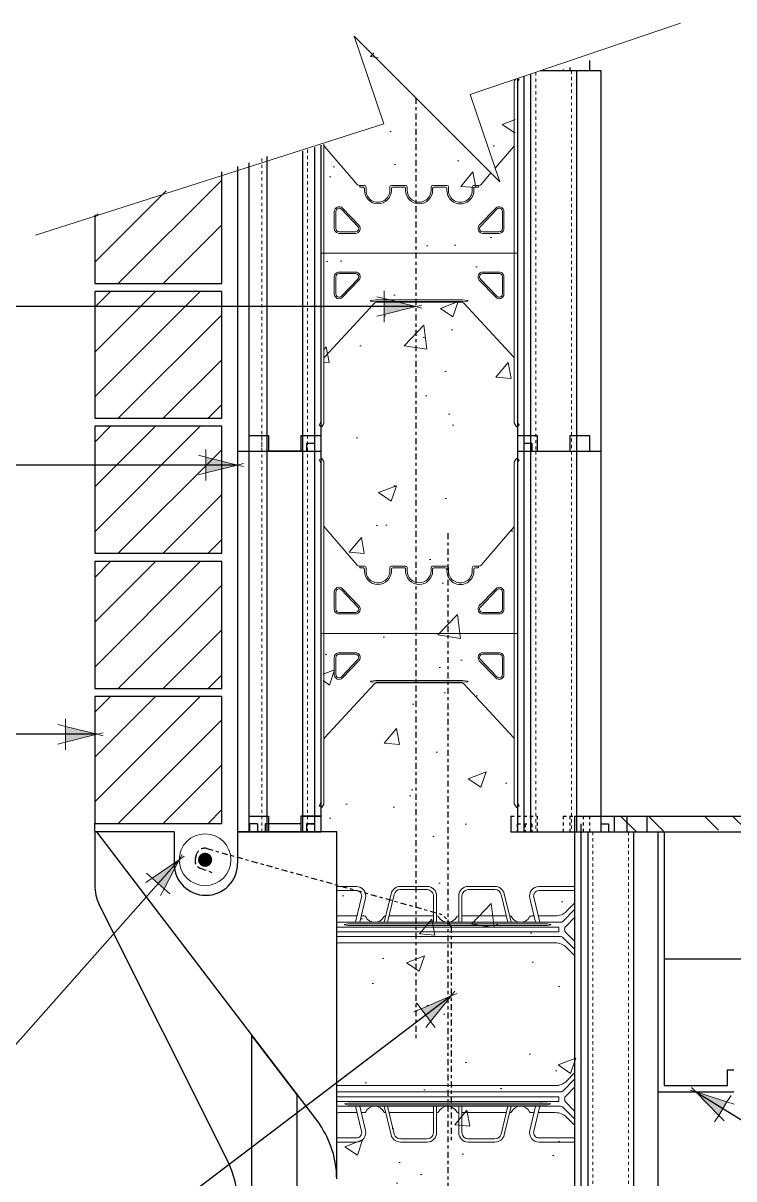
# Model space of a CAD drawing. Header units: inches. Extents: x -41.8 to 38.3, y 116.3 to 206.5.
# Drawn here: x -17.55 to 4.86, y 170.04 to 206.48 of the extents above; entities that cross this region are included whole.
import ezdxf

# ---------------------------------------------------------------- set-up
doc = ezdxf.new("R2010")
doc.units = ezdxf.units.IN
doc.header["$MEASUREMENT"] = 0
for name, pattern in [('CENTER', [2, 1.25, -0.25, 0.25, -0.25]), ('DASHED2', [0.375, 0.25, -0.125]), ('HIDDEN', [0.375, 0.25, -0.125])]:
    doc.linetypes.add(name, pattern=pattern)
for name, color, linetype, lineweight in [('A2 Hatch', 8, 'Continuous', 9), ('DETAILS', 7, 'Continuous', 13), ('DIM', 3, 'Continuous', 13), ('REBAR', 2, 'CENTER', 30)]:
    doc.layers.add(name, color=color, linetype=linetype, lineweight=lineweight)
doc.styles.add('ARCTEXT', font='arctext.shx', dxfattribs={"width": 0.85})
doc.dimstyles.new('ARCTEXT1-4', dxfattribs={"dimtxt": 4, "dimasz": 2, "dimexe": 2, "dimexo": 2, "dimgap": 2, "dimtad": 1, "dimdec": 4, "dimzin": 3, "dimdsep": 46, "dimlunit": 4, "dimtxsty": 'ARCTEXT', "dimblk": 'ARCHTICK', "dimcen": 2, "dimaunit": 1, "dimadec": 0, "dimazin": 0, "dimtfac": 1, "dimtdec": 4, "dimtmove": 2, "dimatfit": 3, "dimldrblk": 'arrow', "dimfxl": 0, "dimtolj": 1, "dimtzin": 0, "dimarcsym": 0})

# ---------------------------------------------------------------- blocks, each defined once
blk = doc.blocks.new('_ArchTick')
at = {"color": 0, "linetype": 'ByBlock', "const_width": 0.15}
blk.add_lwpolyline([(-0.5, -0.5), (0.5, 0.5)], dxfattribs=at)
blk = doc.blocks.new('arrow')
at = {"layer": 'DIM'}
blk.add_hatch(color=253, dxfattribs=at).paths.add_polyline_path([(-2, 0.5), (-2, -0.5), (0, 0)])
at = {"layer": 'DIM', "lineweight": 9}
for points in [[(-2, 0.9831764405007561), (-2, 0.5), (-2.46875, 0.6171875)], [(0.3742552490839444, 0.0935638122700766), (0, 0)], [(0.3742552490839444, -0.0935638122700766), (0, 0)], [(-2, -0.9831764405007561), (-2, -0.5), (-2.46875, -0.6171875)]]:
    blk.add_lwpolyline(points, dxfattribs=at)
at = {"layer": 'DIM', "lineweight": 15}
blk.add_lwpolyline([(0, 0), (-2, -0.5), (-2, 0.5), (0, 0)], dxfattribs=at)

msp = doc.modelspace()

# ---------------------------------------------------------------- hatches: boundary and pattern name
at = {"ltscale": 0.15}
h = msp.add_hatch(dxfattribs=at)
h.set_pattern_fill('ANSI31', color=256, scale=8, style=0)
h.set_pattern_definition([(45, (-3296.854838796428, 537.7554713783111), (-0.7071067811865475, 0.7071067811865476), [])])
h.paths.add_polyline_path([(-15.28991684652604, 194.0163280387719), (-11.28991684652604, 194.0163280387719), (-11.28991684652604, 198.0163280387719), (-15.28991684652604, 198.0163280387719)])
h = msp.add_hatch(dxfattribs=at)
h.set_pattern_fill('ANSI31', color=256, scale=8, style=0)
h.set_pattern_definition([(45, (-3296.854838796428, 533.5054713783111), (-0.7071067811865475, 0.7071067811865476), [])])
h.paths.add_polyline_path([(-15.28991684652604, 189.7663280387719), (-11.28991684652604, 189.7663280387719), (-11.28991684652604, 193.7663280387719), (-15.28991684652604, 193.7663280387719)])
h = msp.add_hatch(dxfattribs=at)
h.set_pattern_fill('ANSI31', color=256, scale=8, style=0)
h.set_pattern_definition([(45, (-3296.854838796428, 529.2361354648417), (-0.7071067811865475, 0.7071067811865476), [])])
h.paths.add_polyline_path([(-15.28991684652604, 185.4969921253028), (-11.28991684652604, 185.4969921253028), (-11.28991684652604, 189.4969921253028), (-15.28991684652604, 189.4969921253028)])
h = msp.add_hatch(dxfattribs=at)
h.set_pattern_fill('ANSI31', color=256, scale=8, style=0)
h.set_pattern_definition([(45, (-3296.854838796428, 524.9861354648417), (-0.7071067811865475, 0.7071067811865476), [])])
h.paths.add_polyline_path([(-15.28991684652604, 181.2469921253028), (-11.28991684652604, 181.2469921253028), (-11.28991684652604, 185.2469921253028), (-15.28991684652604, 185.2469921253028)])
at = {"layer": 'A2 Hatch', "ltscale": 0.15}
h = msp.add_hatch(dxfattribs=at)
h.set_pattern_fill('AR-CONC', color=256, scale=0.8, style=0)
h.set_pattern_definition([(49.99999999999999, (-3089.906327510712, 619.3390840310615), (5.738081460806028, -0.5020170798607609), [0.6000000000000001, -6.600000000000001]), (355, (-3089.906327510712, 619.3390840310615), (-1.110010668904, 6.017537069600095), [0.48, -5.28]), (100.451445, (-3089.428154070713, 619.2972493110615), (4.628070721834346, 5.515519971367574), [0.5099215199999992, -5.609136895999993]), (46.18420000000001, (-3089.906327510712, 620.9390840310615), (8.537928389005156, -1.324152114632145), [0.9, -9.9]), (96.63564499999995, (-3089.194833550713, 620.8287375750615), (7.477295523824225, 7.792948839860111), [0.7648823039999995, -8.413703999999992]), (351.1842, (-3089.906327510712, 620.9390840310615), (7.477295561069018, 7.792948807402597), [0.7200000000000001, -7.920000000000001]), (21, (-3089.106327510713, 620.5390840310615), (4.775256416947694, -3.220951125322711), [0.6000000000000001, -6.600000000000001]), (326.0000000000001, (-3089.106327510713, 620.5390840310615), (1.946522655372654, 5.801200360374825), [0.48, -5.28]), (71.45144499999999, (-3088.708389646713, 620.2706711830615), (6.72177900213097, 2.580249252953296), [0.5099215200000001, -5.609136896]), (37.50000000000001, (-3089.906327510712, 619.3390840310615), (0.09727884253832536, 2.663150830650492), [0, -5.216, 0, -5.36, 0, -5.300000000000001]), (7.499999999999999, (-3089.906327510712, 619.3390840310615), (2.104556299537189, 3.155293695058882), [0, -3.056, 0, -5.096, 0, -2.02]), (327.5, (-3091.690327510713, 619.3390840310615), (4.270579489379273, -0.1804389738750384), [0, -2, 0, -6.24, 0, -8.28]), (317.5, (-3092.490327510713, 619.3390840310615), (4.66548935473909, 0.8008398586585411), [0, -2.6, 0, -4.144, 0, -5.88])])
h.paths.add_polyline_path([(-6.050642904424905, 203.2523136034897), (-8.037062458307929, 202.5786340577629), (-8.237062458305019, 145.5628420416897), (-5.367102005714997, 146.5361679688208), (-6.303145022516702, 149.2961955867636), (-1.706950944804277, 144.7000015090507), (-2.642993961604162, 147.4600291269935), (-0.0370624583061101, 148.3438115826716), (-0.04135974580415791, 180.9257268738106), (-2.041359745802339, 180.9257268738088), (-2.041359745805977, 204.612032426086), (-3.32653486031225, 204.1761747616624), (-2.390491843512365, 201.4161471437194), (-6.98668592122479, 206.0123412214321)])
h = msp.add_hatch(dxfattribs=at)
h.set_pattern_fill('ANSI32', color=256, scale=5, angle=90, style=0)
h.set_pattern_definition([(135, (-3244.943183699926, 521.4947870350961), (-1.325825214724777, -1.325825214724776), []), (135, (-3244.943183699926, 522.3786705100961), (-1.325825214724777, -1.325825214724776), [])])
edge = h.paths.add_edge_path()
edge.add_line((1.21008315347396, 181.4776562118295), (28.58810494485303, 181.4776562118295))
edge.add_line((1.21008315347396, 180.9776562118295), (28.5881504223548, 180.9776562118295))
edge.add_line((28.58810494485303, 181.4776562118295), (28.58810494485303, 180.9776562118295))
edge.add_line((1.21008315347396, 181.4776562118295), (1.21008315347396, 180.9776562118295))
h = msp.add_hatch(color=256, dxfattribs=at)
edge = h.paths.add_edge_path()
edge.add_arc((-11.81355641626354, 180.0983738772636), 0.2243383222039483, 0, 360)

# ---------------------------------------------------------------- linework, layer by layer
at = {"color": 1}
for p, q in [((0.3100831534743236, 205.2928330173315), (0.3100831534743236, 204.9776562118334)), ((-1.764916846524585, 204.8010762082554), (-1.764916846526404, 192.9776562118334)), ((-1.549916846526258, 204.8739918730496), (-1.549916846526258, 192.9776562118334)), ((-1.244250939187197, 204.9776562118336), (0.6600831534746874, 204.9776562118334)), ((-0.5192141340244518, 205.011582956728), (-0.5192141340244518, 204.9776562118295)), ((-0.3149168465238574, 205.0808688754885), (-0.3149168465256764, 204.9776562118334)), ((-0.1049168465265495, 204.9776562118334), (-0.1049168465265495, 192.9776562118334)), ((0.6600831534746874, 204.9776562118334), (0.6600831534746874, 192.9776562118334)), ((-1.964916846528951, 204.7332476828651), (-1.964916846525313, 192.9776562118334)), ((-8.16491684652604, 202.6305633957822), (-8.16491684652604, 192.9776562118334)), ((-9.864916846526768, 202.2659850718121), (-9.864916846526768, 192.9776562118334)), ((-8.739916846526768, 202.4355563852864), (-8.739916846526768, 192.9776562118334)), ((-8.364916846526768, 202.5627348703927), (-8.364916846526768, 192.9776562118334)), ((-10.78991684652604, 201.9522781418841), (-10.78991684652604, 192.9776562118334)), ((-10.43991684652568, 202.0709780613163), (-10.43991684652568, 192.9776562118334)), ((-10.43991684652568, 193.4776562118334), (-9.814916846525676, 193.4776562118334)), ((-10.43991684652568, 193.4776562118334), (-10.43991684652568, 180.9776562118334)), ((-9.864916846526768, 193.4776562118334), (-9.864916846526768, 180.9776562118334)), ((-9.814916846525676, 193.4776562118334), (-9.814916846525676, 192.9776562118334)), ((-8.78991684652604, 193.4776562118334), (-8.78991684652604, 192.9776562118334)), ((-8.78991684652604, 193.4776562118334), (-8.16491684652604, 193.4776562118334)), ((-8.739916846526768, 193.4776562118334), (-8.739916846526768, 180.9776562118334)), ((-8.614916846526768, 193.2276562118334), (-8.614916846526768, 192.9776562118334)), ((-8.614916846526768, 193.2276562118334), (-8.364916846526768, 193.2276562118334)), ((-8.364916846526768, 193.2276562118334), (-8.364916846526768, 180.9776562118334)), ((-8.16491684652604, 193.4776562118334), (-8.16491684652604, 180.9776562118334)), ((-8.16491684652604, 193.4776562118334), (-8.16491684652604, 192.9776562118334)), ((-1.964916846527132, 193.4776562118334), (-1.964916846525313, 180.9776562118334)), ((-1.964916846527132, 193.4776562118334), (-1.339916846527132, 193.4776562118334)), ((-1.964916846525313, 193.4776562118336), (-1.964916846525313, 192.9776562118334)), ((-1.764916846526404, 193.2276562118334), (-1.764916846526404, 180.9776562118334)), ((-1.764916846526404, 193.2276562118334), (-1.514916846526404, 193.2276562118334)), ((-1.514916846526404, 193.2276562118334), (-1.514916846526404, 192.9776562118334)), ((-1.339916846527132, 193.4776562118336), (-1.339916846527132, 192.9776562118334)), ((-0.3149168465256764, 193.4776562118334), (-0.3149168465256764, 192.9776562118334)), ((-0.3149168465256764, 193.4776562118334), (0.3100831534743236, 193.4776562118334)), ((0.3100831534743236, 193.4776562118334), (0.3100831534743236, 192.9776562118334)), ((-10.78991684652604, 192.9776562118334), (-10.78991684652604, 180.9776562118334)), ((-10.78991684652604, 192.9776562118334), (-8.614916846526768, 192.9776562118334)), ((-10.78991684652604, 192.9776562118334), (-8.16491684652604, 192.9776562118334)), ((-8.739916846526768, 192.9776562118334), (-9.864916846526768, 192.9776562118334)), ((-8.364916846526768, 192.9776562118334), (-8.16491684652604, 192.9776562118334)), ((-1.964916846527132, 192.9776562118334), (-1.764916846526404, 192.9776562118334)), ((-1.964916846525313, 192.9776562118334), (0.6600831534746874, 192.9776562118334)), ((-1.549916846526258, 192.9776562118334), (0.6600831534746874, 192.9776562118334)), ((-1.549916846526258, 192.9776562118334), (-1.549916846526258, 180.9776562118334)), ((-0.1049168465265495, 192.9776562118334), (-0.1049168465265495, 180.9776562118334)), ((0.6600831534746874, 192.9776562118334), (0.6600831534746874, 180.9776562118334)), ((-10.43991684652568, 181.4776562118295), (-9.814916846525676, 181.4776562118295)), ((-9.814916846525676, 181.4776562118295), (-9.814916846525676, 180.9776562118295)), ((-8.78991684652604, 181.4776562118295), (-8.78991684652604, 180.9776562118295)), ((-8.78991684652604, 181.4776562118295), (-8.16491684652604, 181.4776562118295)), ((-8.78991684652604, 181.4776562118336), (-8.78991684652604, 180.9776562118336)), ((-8.16491684652604, 181.4776562118336), (-8.78991684652604, 181.4776562118336)), ((-8.16491684652604, 181.4776562118295), (-8.16491684652604, 180.9776562118295)), ((-8.16491684652604, 181.4776562118336), (-8.16491684652604, 180.9776562118334)), ((-8.16491684652604, 181.4776562118334), (-8.16491684652604, 180.9776562118334)), ((-2.169214134024088, 181.4776562118295), (-2.169214134024088, 180.9776562118295)), ((-1.964916846525313, 181.4776562118336), (-1.964916846525313, 180.9776562118334)), ((-0.1649168465260402, 181.4776562118295), (-0.1649168465260402, 168.9776562118295)), ((0.4600831534739598, 181.4776562118295), (1.08508315347396, 181.4776562118295)), ((1.08508315347396, 181.4776562118295), (1.08508315347396, 180.9776562118295)), ((1.485083153475415, 181.4776562118295), (1.485083153475415, 180.9776562118295)), ((1.485083153475415, 181.4776562118295), (2.110083153475415, 181.4776562118295)), ((2.110083153475415, 181.4776562118295), (2.110083153475415, 180.9776562118295)), ((-10.41491684652604, 181.2276562118336), (-10.41491684652604, 180.9776562118336)), ((-10.16491684652604, 181.2276562118336), (-10.41491684652604, 181.2276562118336)), ((-10.16491684652604, 181.2276562118336), (-10.16491684652604, 180.9776562118336)), ((-8.78991684652604, 181.2276562118336), (-9.91491684652604, 181.2276562118336)), ((-9.91491684652604, 181.2276562118336), (-9.91491684652604, 180.9776562118336)), ((-8.614916846526768, 181.2276562118295), (-8.614916846526768, 180.9776562118295)), ((-8.614916846526768, 181.2276562118295), (-8.364916846526768, 181.2276562118295)), ((-8.614916846526768, 181.2276562118334), (-8.614916846526768, 180.9776562118334)), ((-8.364916846526768, 181.2276562118334), (-8.614916846526768, 181.2276562118334)), ((-8.364916846526768, 181.2276562118334), (-8.364916846526768, 180.9776562118334)), ((0.03508315347468738, 181.2276562118295), (0.03508315347468738, 168.9776562118295)), ((0.6600831534746874, 181.2276562118295), (0.9100831534746874, 181.2276562118295)), ((0.9100831534746874, 181.2276562118295), (0.9100831534746874, 180.9776562118295)), ((-15.28991684652604, 180.9776562118334), (-15.28991684652604, 179.2996082450763)), ((-12.78991684652604, 180.9776562118334), (-15.28991684652604, 180.9776562118334)), ((-15.23436129097129, 180.9776562118334), (-8.200806949505505, 171.7493379601231)), ((-12.78991684652604, 180.9776562118334), (-12.78991684652604, 179.9776562118332)), ((-10.78991684652604, 180.9776562118295), (-8.614916846526768, 180.9776562118295)), ((-10.78991684652604, 180.9776562118295), (-8.16491684652604, 180.9776562118295)), ((-7.66491684652604, 180.9776562118334), (-10.78991684652604, 180.9776562118334)), ((-10.78991684652604, 180.9776562118334), (-10.78991684652604, 179.9776562118332)), ((-10.78991684652604, 180.9776562118334), (-8.16491684652604, 180.9776562118334)), ((-8.739916846526768, 180.9776562118295), (-9.864916846526768, 180.9776562118295)), ((-8.364916846526768, 180.9776562118295), (-8.16491684652604, 180.9776562118295)), ((-7.66491684652604, 170.0381505316363), (-7.66491684652604, 180.9776562118334)), ((-2.169214134024088, 180.9776562118295), (0.455785865975912, 180.9776562118295)), ((-1.964916846525313, 180.9776562118334), (0.6600831534746874, 180.9776562118334)), ((0.2500831534748329, 180.9776562118295), (2.46008315347396, 180.9776562118295)), ((0.2500831534748329, 180.9776562118295), (0.2500831534748329, 168.9776562118295)), ((0.4600831534739598, 180.9776562118295), (0.6600831534746874, 180.9776562118295)), ((1.695083153474542, 180.9776562118295), (1.695083153474542, 168.9776562118295)), ((2.46008315347396, 180.9776562118295), (2.46008315347396, 168.9776562118295)), ((-11.1084461875212, 170.6125738421465), (-15.15779910429004, 178.684061229083)), ((-10.33991684652531, 169.267317322041), (-10.33991684652895, 174.5559398496855)), ((-8.91491684652604, 172.6862800915787), (-10.33991684652713, 174.5559398496857)), ((-8.91491684652604, 169.267317322041), (-8.91491684652604, 172.6862800915787))]:
    msp.add_line(p, q, dxfattribs=at)
at = {"ltscale": 0.15}
for p, q in [((-14.55040821135074, 198.2663280387717), (-11.28991684652604, 201.526819403598)), ((-15.28991684652604, 198.9410329659711), (-13.04267952240073, 201.1882702900948)), ((-15.28991684652604, 200.3552465283442), (-15.18264741871783, 200.4625159561522)), ((-13.13619464897741, 198.2663280387717), (-11.28991684652604, 200.1126058412246)), ((-9.814916846525676, 192.9776562118334), (-8.78991684652604, 192.9776562118334)), ((-0.169214134024088, 181.4776562118295), (28.58810494485303, 181.4776562118295)), ((-15.28991684652604, 180.9969921253028), (-15.28991684652604, 181.2469921253028)), ((-9.814916846525676, 180.9776562118295), (-8.78991684652604, 180.9776562118295)), ((2.46008315347396, 180.9776562118295), (28.5881504223548, 180.9776562118295)), ((2.660083153472868, 180.9776562118295), (2.660083153472868, 172.9776562118295)), ((2.660083153472868, 176.9776562118295), (19.26048732971364, 176.9776562118295)), ((4.660083153472868, 172.9776562118295), (4.660083153472868, 173.4776562118295)), ((4.660083153472868, 173.4776562118295), (4.860083153471777, 173.4776562118295)), ((2.46008315347396, 172.7776562118293), (4.840083153473159, 172.7776562118293)), ((2.660083153472868, 172.9776562118295), (4.660083153472868, 172.9776562118295)), ((2.660083153472868, 172.9776562118295), (4.660083153472868, 172.9776562118295))]:
    msp.add_line(p, q, dxfattribs=at)
at = {"color": 1, "linetype": 'HIDDEN', "ltscale": 0.02}
for p, q in [((-10.43991684652568, 193.4776562118334), (-9.814916846525676, 193.4776562118334)), ((-10.43991684652568, 193.4776562118334), (-10.43991684652568, 192.9776562118334)), ((-9.814916846525676, 193.4776562118334), (-9.814916846525676, 192.9776562118334)), ((-8.78991684652604, 193.4776562118334), (-8.78991684652604, 192.9776562118334)), ((-8.78991684652604, 193.4776562118334), (-8.16491684652604, 193.4776562118334)), ((-1.964916846525313, 193.4776562118336), (-1.339916846525313, 193.4776562118336)), ((-1.764916846524585, 193.2276562118336), (-1.764916846524585, 192.9776562118334)), ((-1.764916846524585, 193.2276562118336), (-1.514916846524585, 193.2276562118336)), ((-1.514916846524585, 193.2276562118336), (-1.514916846524585, 192.9776562118336)), ((-1.339916846525313, 193.4776562118336), (-1.339916846525313, 192.9776562118336)), ((-0.3149168465238574, 193.4776562118336), (-0.3149168465238574, 192.9776562118336)), ((-0.3149168465238574, 193.4776562118336), (0.3100831534761426, 193.4776562118336)), ((0.3100831534761426, 193.4776562118336), (0.3100831534761426, 192.9776562118336)), ((-10.43991684652568, 181.4776562118295), (-9.814916846525676, 181.4776562118295)), ((-10.43991684652568, 181.4776562118295), (-10.43991684652568, 180.9776562118295)), ((-10.43991684652568, 181.4776562118334), (-9.814916846525676, 181.4776562118334)), ((-10.43991684652568, 181.4776562118334), (-10.43991684652568, 180.9776562118334)), ((-9.814916846525676, 181.4776562118295), (-9.814916846525676, 180.9776562118295)), ((-9.814916846525676, 181.4776562118334), (-9.814916846525676, 180.9776562118334)), ((-8.78991684652604, 181.4776562118295), (-8.78991684652604, 180.9776562118295)), ((-8.78991684652604, 181.4776562118295), (-8.16491684652604, 181.4776562118295)), ((-8.78991684652604, 181.4776562118334), (-8.78991684652604, 180.9776562118334)), ((-8.78991684652604, 181.4776562118334), (-8.16491684652604, 181.4776562118334)), ((-2.169214134024088, 181.4776562118295), (-1.544214134024088, 181.4776562118295)), ((-1.964916846525313, 181.4776562118336), (-1.339916846525313, 181.4776562118336)), ((-1.544214134024088, 181.47765621183), (-1.544214134024088, 180.9776562118295)), ((-1.339916846525313, 181.4776562118336), (-1.339916846525313, 180.9776562118336)), ((-0.5192141340226328, 181.4776562118295), (-0.5192141340226328, 180.9776562118295)), ((-0.5192141340226328, 181.4776562118295), (0.1057858659773672, 181.4776562118295)), ((-0.3149168465238574, 181.4776562118336), (-0.3149168465238574, 180.9776562118336)), ((-0.3149168465238574, 181.4776562118336), (0.3100831534761426, 181.4776562118336)), ((0.1057858659773672, 181.4776562118295), (0.1057858659773672, 180.9776562118295)), ((0.3100831534761426, 181.4776562118336), (0.3100831534761426, 180.9776562118336)), ((-1.96921413402336, 181.2276562118295), (-1.96921413402336, 180.9776562118295)), ((-1.96921413402336, 181.2276562118295), (-1.71921413402336, 181.2276562118295)), ((-1.764916846524585, 181.2276562118336), (-1.764916846524585, 180.9776562118334)), ((-1.764916846524585, 181.2276562118336), (-1.514916846524585, 181.2276562118336)), ((-1.71921413402336, 181.2276562118295), (-1.71921413402336, 180.9776562118295)), ((-1.514916846524585, 181.2276562118336), (-1.514916846524585, 180.9776562118336))]:
    msp.add_line(p, q, dxfattribs=at)
at = {"ltscale": 0.15}
msp.add_lwpolyline([(-15.28991684652604, 200.426136320614), (-15.28991684652604, 198.2663280387719), (-11.28991684652604, 198.2663280387719), (-11.28991684652604, 201.78270682841)], dxfattribs=at)
for points in [[(-15.28991684652604, 194.0163280387719), (-11.28991684652604, 194.0163280387719), (-11.28991684652604, 198.0163280387719), (-15.28991684652604, 198.0163280387719)], [(-15.28991684652604, 189.7663280387719), (-11.28991684652604, 189.7663280387719), (-11.28991684652604, 193.7663280387719), (-15.28991684652604, 193.7663280387719)], [(-15.28991684652604, 185.4969921253028), (-11.28991684652604, 185.4969921253028), (-11.28991684652604, 189.4969921253028), (-15.28991684652604, 189.4969921253028)], [(-15.28991684652604, 181.2469921253028), (-11.28991684652604, 181.2469921253028), (-11.28991684652604, 185.2469921253028), (-15.28991684652604, 185.2469921253028)]]:
    msp.add_lwpolyline(points, close=True, dxfattribs=at)
at = {"color": 1}
for centre, radius, start, end in [((-11.78991684652604, 179.9776562118332), 0.9999999999997726, 180, 0), ((-13.78991684652604, 179.2996082450763), 1.5, 180, 204.2277453179302), ((-10.66491684652604, 170.038150531637), 3, 359.999999999987, 34.77783136635332), ((-13.78991684652604, 169.2673173220362), 3, 0, 26.64228353948258)]:
    msp.add_arc(centre, radius, start, end, dxfattribs=at)
at = {"ltscale": 0.15}
msp.add_arc((4.840083153473159, 172.7976562118292), 0.02, 270, 0, dxfattribs=at)
at = {"layer": 'A2 Hatch', "linetype": 'DASHED2', "ltscale": 0.15}
for p, q in [((-1.389916846526404, 204.9282546933609), (-1.389916846526404, 192.9776562118334)), ((-0.264916846526404, 204.9776562118334), (-0.264916846526404, 192.9776562118334)), ((-8.579916846526913, 202.4898192055975), (-8.579916846526913, 192.9776562118334)), ((-10.02491684652662, 202.2117222514999), (-10.02491684652662, 192.9776562118334)), ((-10.02491684652662, 193.4776562118334), (-10.02491684652662, 180.9776562118334)), ((-8.579916846526913, 193.4776562118334), (-8.579916846526913, 180.9776562118334)), ((-1.389916846526404, 192.9776562118334), (-1.389916846526404, 180.9776562118334)), ((-0.264916846526404, 192.9776562118334), (-0.264916846526404, 180.9776562118334)), ((0.4100831534746874, 180.9776562118295), (0.4100831534746874, 168.9776562118295)), ((1.535083153474687, 180.9776562118295), (1.535083153474687, 168.9776562118295))]:
    msp.add_line(p, q, dxfattribs=at)
at = {"layer": 'A2 Hatch', "ltscale": 0.15}
msp.add_circle((-11.81355641626354, 180.0983738772636), 0.8157720410317779, dxfattribs=at)
at = {"layer": 'DETAILS', "color": 6, "lineweight": 20}
for p, q in [((-2.064916846527495, 202.6478872405926), (-2.064916846525676, 204.6271974224517)), ((-2.058218116715153, 204.6521974224518), (-2.022747133607055, 204.7136349673872)), ((-1.964916846527132, 204.6026562118334), (-1.964916846525313, 193.9049099204594)), ((-1.964916846525313, 204.6004025032071), (-1.964916846525313, 204.5637999628293)), ((-1.963240396201883, 204.7338162386325), (-1.912529162088987, 204.7045380939664)), ((-1.912529162088987, 204.7045380939664), (-1.958218116714789, 204.6254025032072)), ((-8.16491684652604, 202.6305633957818), (-8.16491684652604, 193.9049099204594)), ((-8.064916846523857, 202.6644776584769), (-8.064916846525676, 202.6478872405926)), ((-8.064916846525676, 202.6478872405926), (-8.064916846527495, 195.886234855597)), ((-2.064916846525676, 195.886234855597), (-2.064916846527495, 202.6478872405926)), ((-8.037062458317024, 202.5786340577738), (-7.019433791019338, 201.3884030290146)), ((-2.667149036292841, 201.9068382083265), (-2.092778114425101, 202.5786340577745)), ((-3.110399902033834, 201.3884030290146), (-2.800794048485415, 201.7505242984926)), ((-6.947295058914762, 201.3576562118335), (-6.939916846525676, 201.3576562118335)), ((-6.78991684652604, 201.3576562118335), (-6.947295058914762, 201.3576562118335)), ((-6.939916846525676, 201.3576562118335), (-6.939916846525676, 201.3076562118335)), ((-6.939916846525676, 201.3076562118335), (-6.839916846525313, 201.3076562118335)), ((-6.789916846524221, 201.2576562118334), (-6.78991684652604, 201.2026562118335)), ((-6.739916846524949, 201.2026562118335), (-6.739916846524949, 201.3076562118335)), ((-5.989916846524949, 201.3076562118335), (-5.989916846524949, 201.2026562118333)), ((-5.489916846524949, 201.3576562118335), (-5.939916846525676, 201.3576562118335)), ((-5.939916846525676, 201.2026562118331), (-5.939916846525676, 201.2576562118336)), ((-5.889916846524585, 201.3076562118335), (-5.53991684652604, 201.3076562118335)), ((-5.489916846526768, 201.2576562118334), (-5.489916846526768, 201.2026562118306)), ((-5.439916846525676, 201.2026562118306), (-5.439916846525676, 201.3076562118335)), ((-4.689916846527495, 201.3076562118335), (-4.689916846527495, 201.2026562118306)), ((-4.189916846527495, 201.3576562118335), (-4.639916846528223, 201.3576562118335)), ((-4.639916846526404, 201.2026562118306), (-4.639916846528223, 201.2576562118334)), ((-4.589916846527132, 201.3076562118335), (-4.239916846526768, 201.3076562118335)), ((-4.189916846527495, 201.2576562118336), (-4.189916846527495, 201.2026562118331)), ((-4.139916846528223, 201.2026562118333), (-4.139916846528223, 201.3076562118335)), ((-3.389916846528223, 201.3076562118335), (-3.389916846528223, 201.2026562118335)), ((-3.182538634136591, 201.3576562118335), (-3.339916846528951, 201.3576562118335)), ((-3.339916846527132, 201.2026562118335), (-3.339916846528951, 201.2576562118334)), ((-3.289916846527859, 201.3076562118335), (-3.189916846527495, 201.3076562118335)), ((-3.189916846527495, 201.3076562118335), (-3.189916846527495, 201.3576562118335)), ((-3.189916846527495, 201.3576562118335), (-3.182538634136591, 201.3576562118335)), ((-7.739916846524949, 200.5386792575694), (-7.739916846524949, 199.9976562118334)), ((-7.689916846523857, 200.5386792575694), (-7.689916846523857, 199.9976562118334)), ((-6.99839599051441, 200.0669093946524), (-7.517778114420736, 200.6079324403884)), ((-6.962326624463032, 200.1015359860617), (-7.481708748369357, 200.6425590317979)), ((-2.648124944683815, 200.6425590317979), (-3.16750706859014, 200.1015359860617)), ((-2.612055578632436, 200.6079324403884), (-3.131437702538761, 200.0669093946524)), ((-2.439916846527495, 199.9976562118334), (-2.439916846529314, 200.5386792575694)), ((-2.389916846528223, 199.9976562118334), (-2.389916846528223, 200.5386792575694)), ((-7.589916846525313, 199.8976562118335), (-7.070534722617168, 199.8976562118335)), ((-7.589916846525313, 199.8476562118335), (-7.070534722617168, 199.8476562118335)), ((-3.059298970434185, 199.8976562118335), (-2.539916846527859, 199.8976562118335)), ((-3.059298970434185, 199.8476562118335), (-2.539916846527859, 199.8476562118335)), ((-8.16491684652604, 199.2276562118334), (-1.964916846527132, 199.2276562118334)), ((-7.070534722617168, 198.6276562118335), (-7.589916846525313, 198.6276562118335)), ((-2.539916846527859, 198.6276562118335), (-3.059298970434185, 198.6276562118335)), ((-7.739916846524949, 198.4776562118334), (-7.739916846524949, 197.9366331660974)), ((-7.689916846523857, 198.4776562118336), (-7.689916846523857, 197.9366331660974)), ((-7.070534722617168, 198.5776562118335), (-7.589916846525313, 198.5776562118335)), ((-7.517778114420736, 197.8673799832786), (-6.99839599051441, 198.4084030290146)), ((-7.481708748369357, 197.8327533918691), (-6.962326624463032, 198.3737764376051)), ((-3.16750706859014, 198.3737764376051), (-2.648124944683815, 197.8327533918691)), ((-3.131437702538761, 198.4084030290146), (-2.612055578632436, 197.8673799832786)), ((-2.539916846527859, 198.5776562118335), (-3.059298970434185, 198.5776562118335)), ((-2.439916846529314, 197.9366331660974), (-2.439916846527495, 198.4776562118334)), ((-2.389916846528223, 197.9366331660974), (-2.389916846528223, 198.4776562118334)), ((-8.035627524644525, 195.9569455337155), (-6.483850829346494, 197.6337222290113)), ((-6.435187327023897, 197.7476562118334), (-6.591297416627214, 197.7325727009738)), ((-6.591297416627214, 197.712739722693), (-6.435187327023897, 197.6976562118334)), ((-5.064916846527495, 197.7476562118336), (-6.435187327023897, 197.7476562118334)), ((-6.435187327023897, 197.6976562118334), (-5.064916846527495, 197.6976562118334)), ((-6.377784812169494, 197.6776562118334), (-5.064916846527495, 197.6776562118334)), ((-3.694646366027456, 197.7476562118336), (-5.064916846527495, 197.7476562118336)), ((-5.064916846527495, 197.6976562118334), (-3.694646366029275, 197.6976562118334)), ((-5.064916846527495, 197.6776562118334), (-3.752048880883677, 197.6776562118334)), ((-3.538536276425958, 197.7325727009738), (-3.694646366027456, 197.7476562118336)), ((-3.694646366029275, 197.6976562118334), (-3.538536276425958, 197.712739722693)), ((-3.645982863704859, 197.6337222290113), (-2.094206168406828, 195.9569455337155)), ((-8.064916846527495, 193.8781150012148), (-8.064916846527495, 195.8862348555967)), ((-2.064916846525676, 195.8862348555967), (-2.064916846527495, 193.8781150012148)), ((-8.171615576338382, 193.8799099204593), (-8.217304530964185, 193.8007743296996)), ((-8.16491684652604, 193.9415124608372), (-8.16491684652604, 193.9049099204594)), ((-8.130701990586687, 193.7507743297001), (-8.071615576338019, 193.853115001215)), ((-2.058218116715153, 193.853115001215), (-1.999131702468304, 193.7507743297001)), ((-1.964916846527132, 193.9049099204594), (-1.964916846525313, 193.9415124608377)), ((-1.912529162088987, 193.8007743297003), (-1.958218116716608, 193.8799099204593)), ((-8.217304530964185, 193.8007743296996), (-8.130701990586687, 193.7507743297001)), ((-1.999131702468304, 193.7507743297001), (-1.912529162088987, 193.8007743297003)), ((-8.217304530964185, 192.7045380939664), (-8.130701990586687, 192.7545380939664)), ((-8.130701990586687, 192.7545380939664), (-8.071615576338019, 192.6521974224515)), ((-2.058218116715153, 192.6521974224518), (-1.999131702466485, 192.7545380939664)), ((-1.999131702466485, 192.7545380939664), (-1.912529162088987, 192.7045380939664)), ((-8.171615576338382, 192.6254025032072), (-8.217304530964185, 192.7045380939664)), ((-8.16491684652604, 192.6026562118334), (-8.16491684652604, 181.9049099204594)), ((-8.16491684652604, 192.5637999628293), (-8.16491684652604, 192.6004025032071)), ((-8.064916846527495, 192.6271974224517), (-8.064916846525676, 190.6478872405926)), ((-2.064916846527495, 190.6478872405926), (-2.064916846525676, 192.6271974224517)), ((-1.964916846527132, 192.6026562118334), (-1.964916846525313, 181.9049099204594)), ((-1.964916846525313, 192.6004025032071), (-1.964916846525313, 192.5637999628293)), ((-1.912529162088987, 192.7045380939664), (-1.958218116714789, 192.6254025032072)), ((-8.064916846525676, 190.6478872405926), (-8.064916846527495, 183.886234855597)), ((-8.037062458317024, 190.5786340577738), (-7.019433791019338, 189.3884030290146)), ((-3.110399902033834, 189.3884030290146), (-2.092778114425101, 190.5786340577745)), ((-2.064916846525676, 183.886234855597), (-2.064916846527495, 190.6478872405926)), ((-6.947295058914762, 189.3576562118335), (-6.939916846525676, 189.3576562118335)), ((-6.78991684652604, 189.3576562118335), (-6.947295058914762, 189.3576562118335)), ((-6.939916846525676, 189.3576562118335), (-6.939916846525676, 189.3076562118335)), ((-6.939916846525676, 189.3076562118335), (-6.839916846525313, 189.3076562118335)), ((-6.789916846524221, 189.2576562118334), (-6.78991684652604, 189.2026562118335)), ((-6.739916846524949, 189.2026562118335), (-6.739916846524949, 189.3076562118335)), ((-5.989916846524949, 189.3076562118335), (-5.989916846524949, 189.2026562118333)), ((-5.489916846524949, 189.3576562118335), (-5.939916846525676, 189.3576562118335)), ((-5.939916846525676, 189.2026562118331), (-5.939916846525676, 189.2576562118336)), ((-5.889916846524585, 189.3076562118335), (-5.53991684652604, 189.3076562118335)), ((-5.489916846526768, 189.2576562118334), (-5.489916846526768, 189.2026562118306)), ((-5.439916846525676, 189.2026562118306), (-5.439916846525676, 189.3076562118335)), ((-4.689916846527495, 189.3076562118335), (-4.689916846527495, 189.2026562118306)), ((-4.189916846527495, 189.3576562118335), (-4.639916846528223, 189.3576562118335)), ((-4.639916846526404, 189.2026562118306), (-4.639916846528223, 189.2576562118334)), ((-4.589916846527132, 189.3076562118335), (-4.239916846526768, 189.3076562118335)), ((-4.189916846527495, 189.2576562118336), (-4.189916846527495, 189.2026562118331)), ((-4.139916846528223, 189.2026562118333), (-4.139916846528223, 189.3076562118335)), ((-3.389916846528223, 189.3076562118335), (-3.389916846528223, 189.2026562118335)), ((-3.182538634136591, 189.3576562118335), (-3.339916846528951, 189.3576562118335)), ((-3.339916846527132, 189.2026562118335), (-3.339916846528951, 189.2576562118334)), ((-3.289916846527859, 189.3076562118335), (-3.189916846527495, 189.3076562118335)), ((-3.189916846527495, 189.3076562118335), (-3.189916846527495, 189.3576562118335)), ((-3.189916846527495, 189.3576562118335), (-3.182538634136591, 189.3576562118335)), ((-7.739916846524949, 188.5386792575694), (-7.739916846524949, 187.9976562118334)), ((-7.689916846523857, 188.5386792575694), (-7.689916846523857, 187.9976562118334)), ((-6.99839599051441, 188.0669093946524), (-7.517778114420736, 188.6079324403884)), ((-6.962326624463032, 188.1015359860617), (-7.481708748369357, 188.6425590317979)), ((-2.648124944683815, 188.6425590317979), (-3.16750706859014, 188.1015359860617)), ((-2.612055578632436, 188.6079324403884), (-3.131437702538761, 188.0669093946524)), ((-2.439916846527495, 187.9976562118334), (-2.439916846529314, 188.5386792575694)), ((-2.389916846528223, 187.9976562118334), (-2.389916846528223, 188.5386792575694)), ((-7.589916846525313, 187.8976562118335), (-7.070534722617168, 187.8976562118335)), ((-7.589916846525313, 187.8476562118335), (-7.070534722617168, 187.8476562118335)), ((-3.059298970434185, 187.8976562118335), (-2.539916846527859, 187.8976562118335)), ((-3.059298970434185, 187.8476562118335), (-2.539916846527859, 187.8476562118335)), ((-8.16491684652604, 187.2276562118334), (-1.964916846527132, 187.2276562118334)), ((-7.070534722617168, 186.6276562118335), (-7.589916846525313, 186.6276562118335)), ((-7.070534722617168, 186.5776562118335), (-7.589916846525313, 186.5776562118335)), ((-2.539916846527859, 186.6276562118335), (-3.059298970434185, 186.6276562118335)), ((-2.539916846527859, 186.5776562118335), (-3.059298970434185, 186.5776562118335)), ((-7.739916846524949, 186.4776562118334), (-7.739916846524949, 185.9366331660974)), ((-7.689916846523857, 186.4776562118336), (-7.689916846523857, 185.9366331660974)), ((-7.517778114420736, 185.8673799832786), (-6.99839599051441, 186.4084030290146)), ((-7.481708748369357, 185.8327533918691), (-6.962326624463032, 186.3737764376051)), ((-3.16750706859014, 186.3737764376051), (-2.648124944683815, 185.8327533918691)), ((-3.131437702538761, 186.4084030290146), (-2.612055578632436, 185.8673799832786)), ((-2.439916846529314, 185.9366331660974), (-2.439916846527495, 186.4776562118334)), ((-2.389916846528223, 185.9366331660974), (-2.389916846528223, 186.4776562118334)), ((-8.035627524644525, 183.9569455337155), (-6.483850829346494, 185.6337222290113)), ((-6.435187327023897, 185.7476562118334), (-6.591297416627214, 185.7325727009738)), ((-6.591297416627214, 185.712739722693), (-6.435187327023897, 185.6976562118334)), ((-5.064916846527495, 185.7476562118336), (-6.435187327023897, 185.7476562118334)), ((-6.435187327023897, 185.6976562118334), (-5.064916846527495, 185.6976562118334)), ((-6.377784812169494, 185.6776562118334), (-5.064916846527495, 185.6776562118334)), ((-3.694646366027456, 185.7476562118336), (-5.064916846527495, 185.7476562118336)), ((-5.064916846527495, 185.6976562118334), (-3.694646366029275, 185.6976562118334)), ((-5.064916846527495, 185.6776562118334), (-3.752048880883677, 185.6776562118334)), ((-3.538536276425958, 185.7325727009738), (-3.694646366027456, 185.7476562118336)), ((-3.694646366029275, 185.6976562118334), (-3.538536276425958, 185.712739722693)), ((-3.645982863704859, 185.6337222290113), (-2.094206168406828, 183.9569455337155)), ((-8.064916846527495, 181.8781150012148), (-8.064916846527495, 183.8862348555967)), ((-2.064916846525676, 183.8862348555967), (-2.064916846527495, 181.8781150012148)), ((-8.171615576338382, 181.8799099204593), (-8.217304530964185, 181.8007743296996)), ((-8.16491684652604, 181.9415124608372), (-8.16491684652604, 181.9049099204594)), ((-8.130701990586687, 181.7507743297001), (-8.071615576338019, 181.853115001215)), ((-2.058218116715153, 181.853115001215), (-1.999131702468304, 181.7507743297001)), ((-1.964916846527132, 181.9049099204594), (-1.964916846525313, 181.9415124608377)), ((-1.912529162088987, 181.8007743297003), (-1.958218116716608, 181.8799099204593)), ((-8.217304530964185, 181.8007743296996), (-8.130701990586687, 181.7507743297001)), ((-1.999131702468304, 181.7507743297001), (-1.912529162088987, 181.8007743297003))]:
    msp.add_line(p, q, dxfattribs=at)
for points in [[(-7.315548354510184, 178.1276562118296), (-7.415548354510548, 178.1276562118296), (-7.665548354510548, 178.1276562118296), (-7.069471856789761, 178.1276562118296), (-6.878952850967408, 178.9178083052084, 0.4853378929632635), (-7.044216713736688, 179.1276562118296), (-7.66491684652604, 179.1276562118296)], [(-6.935746312501152, 178.1276562118296), (-6.752574602965552, 178.8873363766161, 0.4853378929632635), (-7.044216713736688, 179.2576562118297), (-7.66491684652604, 179.2576562118297)], [(-4.513163608891347, 178.1276562118296), (-4.513163608891347, 178.9576562118295, 0.414213562373095), (-4.813163608892438, 179.2576562118297), (-5.655528369219184, 179.2576562118297, 0.3464949689054692), (-5.947170479990319, 179.0279760470435), (-6.164252787769811, 178.1276562118296)], [(-4.613163608891711, 178.1276562118296), (-4.613163608891711, 178.9576562118295, 0.414213562373095), (-4.813163608892438, 179.1576562118294), (-5.655528369219184, 179.1576562118294, 0.3464949689054692), (-5.849956443067214, 179.004536101972), (-6.061386984470602, 178.1276562118296)], [(-2.165580905282269, 178.1276562118296), (-2.382663213059942, 179.0279760470435, 0.3464949689054692), (-2.674305323831078, 179.2576562118297), (-3.516670084157823, 179.2576562118297, 0.414213562373095), (-3.816670084158915, 178.9576562118295), (-3.816670084158915, 178.1276562118296)], [(-2.26844670857966, 178.1276562118296), (-2.479877249983048, 179.004536101972, 0.3464949689054692), (-2.674305323831078, 179.1576562118298), (-3.516670084157823, 179.1576562118294, 0.414213562373095), (-3.716670084158551, 178.9576562118295), (-3.716670084158551, 178.1276562118296)], [(-0.1649168465260402, 179.2576562118297), (-1.285616979313573, 179.2576562118297, 0.4853378929632634), (-1.577259090084709, 178.8873363766161), (-1.394087380549109, 178.1276562118296)], [(-0.1649168465260402, 179.1276562118296), (-1.285616979313573, 179.1276562118296, 0.4853378929632634), (-1.450880842082853, 178.9178083052088), (-1.260361836262319, 178.1276562118296), (-0.6642853385397132, 178.1276562118296), (-0.9142853385415322, 178.1276562118296), (-1.014285338540077, 178.1276562118296)], [(-1.308585211841574, 178.3276562118294), (-0.7713921197260163, 178.3276562118294, 0.1989123673788307), (-0.4178387291335923, 178.4741028212352), (-0.1649168465260402, 178.7270247038409)], [(-7.66491684652604, 178.3391247223667, 0.05369997463052114), (-7.558441573324245, 178.3276562118294), (-7.021248481208687, 178.3276562118294)], [(-7.66491684652604, 178.1276562118296), (-4.16491684652604, 178.1276562118292, -0.2793220653060733), (-4.450674074497812, 178.3008017665084, 0.279322065306064), (-4.494994310265184, 178.3276562118294)], [(-6.1341987108149, 178.3276562118294, 0.279322065306064), (-6.178518947544518, 178.3008017670095, -0.6059183769079624), (-6.750033402525816, 178.3008017665084, 0.2793220653054725), (-6.794353638295007, 178.3276562118294), (-6.887522936921897, 178.3276562118294), (-6.794353638295007, 178.3276562118294)], [(-3.834839382785077, 178.3276562118294, 0.279322065306064), (-3.879159619514695, 178.3008017670095, -0.2793220653060733), (-4.16491684652604, 178.1276562118296), (-0.6057066947774103, 178.1276562118296, 0.1989123673782991), (-0.534996016658198, 178.1569455337108), (-0.1649168465260402, 178.5270247038388)], [(-1.535480054757073, 178.3276562118294), (-1.442310756128364, 178.3276562118294), (-1.535480054757073, 178.3276562118294, 0.2793220653054727), (-1.579800291484872, 178.3008017670095, -0.6059183769079625), (-2.15131474646617, 178.3008017665084, 0.279322065306064), (-2.195634982235362, 178.3276562118294)], [(-0.1649168465260402, 178.2770247038425), (-0.4332193213627136, 178.0087222290076, 0.4142135623745726), (-0.4332193213608946, 177.7965901946509), (-0.1649168465260402, 177.5282877198183)], [(-0.1649168465260402, 177.2782877198206), (-0.534996016658198, 177.6483668899486, 0.1989123673781766), (-0.6057066947774103, 177.6776562118293), (-4.16491684652604, 177.6776562118293), (-7.66491684652604, 177.6776562118293)], [(-0.1649168465260402, 177.0782877198221), (-0.4178387291335923, 177.3312096024251, 0.1989123673777966), (-0.7713921197241973, 177.4776562118295), (-4.16491684652604, 177.4776562118295), (-7.558441573326064, 177.4776562118295, 0.0536999746296406), (-7.66491684652604, 177.4661877012925, 0.0536999746296406)], [(-7.66491684652604, 172.9891247223668, 0.05369997462967849), (-7.558441573326064, 172.9776562118295), (-4.164916846524221, 172.9776562118295), (-0.7713921197241973, 172.9776562118295, 0.1989123673777968), (-0.4178387291335923, 173.1241028212339), (-0.1649168465260402, 173.3770247038374)], [(-7.66491684652604, 172.7776562118297), (-4.16491684652604, 172.7776562118297), (-0.6057066947774103, 172.7776562118297, 0.1989123673781768), (-0.534996016658198, 172.8069455337104), (-0.1649168465260402, 173.1770247038389)], [(-0.1649168465260402, 172.9270247038417), (-0.4332193213608946, 172.6587222290082, 0.4142135623745726), (-0.4332193213627136, 172.4465901946514), (-0.1649168465260402, 172.178287719817)], [(-7.66491684652604, 171.3276562118294), (-7.044216713736688, 171.3276562118294, 0.4853378929632635), (-6.878952850967408, 171.5375041184502), (-7.069471856789761, 172.3276562118294), (-7.665548354510548, 172.3276562118294), (-7.415548354510548, 172.3276562118294), (-7.315548354510184, 172.3276562118294)], [(-4.494994310265184, 172.1276562118296, 0.2793220653065259), (-4.450674073537385, 172.1545106566496, -0.2793220653060734), (-4.16491684652604, 172.3276562118294), (-7.66491684652604, 172.3276562118294)], [(-7.66491684652604, 171.1976562118293), (-7.044216713736688, 171.1976562118293, 0.4853378929632635), (-6.752574602965552, 171.567976047043), (-6.935746312501152, 172.3276562118294)], [(-7.021248481208687, 172.1276562118296), (-7.558441573324245, 172.1276562118296, 0.05369997463051589), (-7.66491684652604, 172.1161877012923, 0.05369997463051589)], [(-6.794353638295007, 172.1276562118296), (-6.887522936921897, 172.1276562118296), (-6.794353638295007, 172.1276562118296, 0.2793220653054725), (-6.750033401565389, 172.1545106566496, -0.6059183769079624), (-6.178518946584092, 172.1545106571507, 0.279322065306064), (-6.1341987108149, 172.1276562118296)], [(-6.164252787769811, 172.3276562118294), (-5.947170479990319, 171.4273363766156, 0.3464949689054692), (-5.655528369219184, 171.1976562118293), (-4.813163608892438, 171.1976562118293, 0.414213562373095), (-4.513163608891347, 171.4976562118295), (-4.513163608891347, 172.3276562118294)], [(-6.061386984470602, 172.3276562118294), (-5.849956443067214, 171.450776321687, 0.3464949689054692), (-5.655528369219184, 171.2976562118292), (-4.813163608892438, 171.2976562118297, 0.414213562373095), (-4.613163608891711, 171.4976562118295), (-4.613163608891711, 172.3276562118294)], [(-0.1649168465260402, 171.9282877198198), (-0.534996016658198, 172.2983668899483, 0.1989123673782988), (-0.6057066947774103, 172.3276562118294), (-4.16491684652604, 172.3276562118299, -0.2793220653060733), (-3.879159618554269, 172.1545106571507, 0.279322065306064), (-3.834839382785077, 172.1276562118296)], [(-3.816670084158915, 172.3276562118294), (-3.816670084158915, 171.4976562118295, 0.414213562373095), (-3.516670084157823, 171.1976562118293), (-2.674305323831078, 171.1976562118293, 0.3464949689054693), (-2.382663213059942, 171.4273363766156), (-2.165580905282269, 172.3276562118294)], [(-3.716670084158551, 172.3276562118294), (-3.716670084158551, 171.4976562118295, 0.414213562373095), (-3.516670084157823, 171.2976562118297), (-2.674305323831078, 171.2976562118297, 0.3464949689054693), (-2.479877249983048, 171.450776321687), (-2.26844670857966, 172.3276562118294)], [(-2.195634982235362, 172.1276562118296, 0.279322065306064), (-2.151314745507563, 172.1545106566496, -0.6059183769079624), (-1.579800290524446, 172.1545106571507, 0.2793220653054725), (-1.535480054757073, 172.1276562118296), (-1.442310756128364, 172.1276562118296), (-1.535480054757073, 172.1276562118296)], [(-1.394087380549109, 172.3276562118294), (-1.577259090084709, 171.567976047043, 0.4853378929632635), (-1.285616979313573, 171.1976562118293), (-0.1649168465260402, 171.1976562118293)], [(-1.014285338540077, 172.3276562118294), (-0.9142853385397132, 172.3276562118294), (-0.6642853385397132, 172.3276562118294), (-1.260361836262319, 172.3276562118294), (-1.450880842082853, 171.5375041184507, 0.4853378929632635), (-1.285616979313573, 171.3276562118294), (-0.1649168465260402, 171.3276562118294)], [(-0.1649168465260402, 171.7282877198177), (-0.4178387291335923, 171.9812096024239, 0.1989123673788307), (-0.7713921197260163, 172.1276562118296), (-1.308585211841574, 172.1276562118296)]]:
    msp.add_lwpolyline(points, format="xyb", dxfattribs=at)
for points in [[(-6.116029412188738, 178.3276562118294), (-6.1341987108149, 178.3276562118294)], [(-4.613163608891711, 178.3276562118294), (-6.013163608891347, 178.3276562118294)], [(-4.513163608891347, 178.3276562118294), (-4.494994310265184, 178.3276562118294)], [(-3.816670084158915, 178.3276562118294), (-3.834839382785077, 178.3276562118294)], [(-3.716670084158551, 178.3276562118294), (-2.316670084158915, 178.3276562118294)], [(-2.213804280861524, 178.3276562118294), (-2.195634982235362, 178.3276562118294)], [(-4.16491684652604, 177.9776562118295), (-0.6642853385397132, 177.9776562118295), (-0.6642853385397132, 177.8276562118294), (-4.16491684652604, 177.8276562118294), (-7.665548354510548, 177.8276562118294), (-7.665548354510548, 177.9776562118295)], [(-4.16491684652604, 172.4776562118295), (-0.6642853385397132, 172.4776562118295), (-0.6642853385397132, 172.6276562118296), (-4.16491684652604, 172.6276562118296), (-7.665548354510548, 172.6276562118296), (-7.665548354510548, 172.4776562118295)], [(-6.116029412188738, 172.1276562118296), (-6.1341987108149, 172.1276562118296)], [(-4.613163608891711, 172.1276562118296), (-6.013163608891347, 172.1276562118296)], [(-4.513163608891347, 172.1276562118296), (-4.494994310265184, 172.1276562118296)], [(-3.816670084158915, 172.1276562118296), (-3.834839382785077, 172.1276562118296)], [(-3.716670084158551, 172.1276562118296), (-2.316670084158915, 172.1276562118296)], [(-2.213804280861524, 172.1276562118296), (-2.195634982235362, 172.1276562118296)]]:
    msp.add_lwpolyline(points, close=True, dxfattribs=at)
for points in [[(-4.16491684652604, 178.0776562118294), (-7.315548354510184, 178.0776562118294), (-7.413275961385381, 178.0555666393302, 0.780776406404415), (-7.413275961385381, 178.0497457843294), (-7.315548354510184, 178.0276562118297), (-4.16491684652604, 178.0276562118297), (-1.014285338540077, 178.0276562118297), (-0.9165577316648807, 178.0497457843294, 0.780776406404415), (-0.9165577316648807, 178.0555666393302), (-1.014285338540077, 178.0776562118294)], [(-4.164916846524221, 172.3776562118296), (-1.014285338540077, 172.3776562118296), (-0.9165577316648807, 172.3997457843288, 0.780776406404415), (-0.9165577316648807, 172.4055666393297), (-1.014285338540077, 172.4276562118293), (-4.16491684652604, 172.4276562118293), (-7.315548354510184, 172.4276562118293), (-7.413275961385381, 172.4055666393297, 0.780776406404415), (-7.413275961385381, 172.3997457843288), (-7.315548354510184, 172.3776562118296)]]:
    msp.add_lwpolyline(points, format="xyb", close=True, dxfattribs=at)
for centre, radius, start, end in [((-2.014916846526404, 204.6271974224514), 0.0500000000001819, 149.9999999997349, 179.9999999997395), ((-1.91491684652604, 204.6004025032066), 0.05000000000020042, 149.9999999995581, 179.999999999544), ((-7.964923726214266, 202.6478872405924), 0.09999999999990905, 179.9999999998697, 223.8308606719417), ((-2.16491684652604, 202.6478872405939), 0.0999999999994431, 316.1691393271928, 359.9999999992444), ((-6.947295058914762, 201.4576562118336), 0.1000000000001911, 223.8308606720891, 270), ((-6.839916846525313, 201.2576562118334), 0.0500000000001819, 359.9999999998697, 90), ((-6.78991684652604, 201.3076562118333), 0.0500000000001819, 1.302755197527456e-10, 90), ((-6.364916846524949, 201.2026562118333), 0.4250000000001819, 179.999999999987, 359.999999999987), ((-6.364916846524949, 201.2026562118333), 0.3749999999995453, 179.999999999987, 0), ((-5.939916846525676, 201.3076562118333), 0.0500000000001819, 90, 179.9999999998697), ((-5.889916846524585, 201.2576562118334), 0.0500000000001819, 90, 179.9999999996743), ((-5.53991684652604, 201.2576562118334), 0.0500000000001819, 359.9999999998697, 90), ((-5.489916846524949, 201.3076562118333), 0.0500000000001819, 1.302755197527456e-10, 90), ((-5.064916846525676, 201.2026562118306), 0.4250000000001819, 180, 270), ((-5.064916846525676, 201.2026562118306), 0.3749999999998295, 180, 269.9999999998957), ((-5.064916846527495, 201.2026562118301), 0.4249999999997272, 270.0000000001042, 6.513775987637282e-11), ((-5.064916846527495, 201.2026562118301), 0.3749999999995453, 270.0000000001042, 5.211020790109826e-11), ((-4.639916846528223, 201.3076562118333), 0.05000000000012506, 90, 179.9999999998697), ((-4.589916846527132, 201.2576562118334), 0.0500000000001819, 90, 180), ((-4.239916846526768, 201.2576562118334), 0.0500000000001819, 2.605510395054913e-10, 90), ((-4.189916846527495, 201.3076562118333), 0.0500000000001819, 1.302755197527456e-10, 90), ((-3.764916846528223, 201.2026562118333), 0.4249999999997272, 180.000000000013, 1.302755197527456e-11), ((-3.764916846528223, 201.2026562118333), 0.375, 180.000000000013, 1.302755197527456e-11), ((-3.339916846528951, 201.3076562118333), 0.0500000000001819, 90, 179.9999999998697), ((-3.289916846527859, 201.2576562118334), 0.0500000000001819, 90, 180), ((-3.18253863413841, 201.4576562118336), 0.1000000000001364, 270.0000000002084, 316.1691393280958), ((-7.589916846525313, 200.5386792575694), 0.1499999999999651, 43.83086067208913, 179.9999999999739), ((-7.589916846525313, 200.5386792575694), 0.1000000000001123, 43.83086067207012, 180), ((-2.539916846529678, 200.5386792575694), 0.1500000000000909, 2.605510395054913e-11, 136.1691393279109), ((-2.539916846529678, 200.5386792575694), 0.09999999999990905, 0, 136.1691393279299), ((-7.070534722618987, 199.9976562118336), 0.1500000000000909, 270.0000000002084, 43.83086067193249), ((-7.070534722617168, 199.9976562118334), 0.1000000000000227, 270, 43.83086067204218), ((-3.059298970434185, 199.9976562118336), 0.150000000000175, 136.1691393280675, 269.9999999997916), ((-3.059298970434185, 199.9976562118336), 0.1000000000000336, 136.1691393279578, 270), ((-7.589916846525313, 199.9976562118331), 0.1499999999996362, 179.9999999999609, 270.0000000002084), ((-7.589916846525313, 199.9976562118336), 0.1000000000003638, 180.0000000001303, 269.9999999996873), ((-2.539916846527859, 199.9976562118331), 0.1499999999998067, 269.9999999997916, 6.513775987637282e-11), ((-2.539916846529678, 199.9976562118336), 0.1000000000001364, 270.0000000002084, 359.9999999998958), ((-7.589916846525313, 198.4776562118336), 0.1499999999998636, 89.99999999979156, 180.0000000000651), ((-7.070534722618987, 198.4776562118334), 0.150000000000175, 316.1691393280675, 89.99999999979156), ((-3.059298970434185, 198.4776562118334), 0.1500000000001478, 90.00000000020843, 223.8308606719325), ((-2.539916846527859, 198.4776562118336), 0.1499999999996362, 359.9999999999349, 90.00000000020843), ((-7.589916846525313, 198.4776562118332), 0.1000000000001364, 90.00000000020843, 179.9999999998697), ((-7.070534722617168, 198.4776562118334), 0.1000000000000336, 316.1691393279579, 90), ((-3.059298970434185, 198.4776562118334), 0.1000000000000227, 90, 223.8308606720422), ((-2.539916846529678, 198.4776562118332), 0.1000000000003638, 9.119286382692197e-11, 89.99999999968735), ((-7.589916846525313, 197.9366331660974), 0.1500000000000909, 180.0000000000261, 316.1691393279109), ((-7.589916846525313, 197.9366331660974), 0.09999999999990905, 179.9999999999609, 316.1691393279579), ((-2.539916846529678, 197.9366331660974), 0.1499999999999651, 223.8308606720891, 359.999999999974), ((-2.539916846529678, 197.9366331660974), 0.1000000000000336, 223.8308606720422, 3.908265592582369e-11), ((-6.590007748790896, 197.7226562118335), 0.01000000000002194, 97.40989078445368, 262.5901092155463), ((-6.377784812169494, 197.5276562118336), 0.1499999999998163, 90, 135.0000000000181), ((-3.752048880883677, 197.5276562118336), 0.1499999999998067, 44.99999999998186, 90), ((-3.539825944262276, 197.7226562118335), 0.009999999999965573, 277.4098907844536, 82.59010921554632), ((-8.064916846525676, 197.1409344336857), 0.09999999999991362, 179.9999999996873, 209.7448812966047), ((-7.964916846527132, 195.8862348555972), 0.09999999999990905, 135.0000000001471, 180.0000000001303), ((-2.16491684652604, 195.8862348555972), 0.09999999999990435, 359.9999999998958, 44.9999999998529), ((-8.214916846525313, 193.9049099204597), 0.04999999999972715, 329.9999999994905, 359.9999999996743), ((-8.114916846526768, 193.8781150012153), 0.04999999999977817, 329.9999999993483, 359.9999999995441), ((-2.014916846526404, 193.8781150012153), 0.04999999999972715, 180.000000000456, 210.0000000006517), ((-1.91491684652604, 193.9049099204597), 0.04999999999972133, 180.0000000003257, 210.0000000005095), ((-8.214916846527132, 192.6004025032066), 0.0500000000001819, 4.559643191346098e-10, 30.00000000044188), ((-8.114916846526768, 192.6271974224514), 0.04999999999972133, 3.256887993818641e-10, 30.00000000050954), ((-2.014916846526404, 192.6271974224514), 0.0500000000001819, 149.9999999997349, 179.9999999997395), ((-1.91491684652604, 192.6004025032066), 0.05000000000020042, 149.9999999995581, 179.999999999544), ((-7.964923726214266, 190.6478872405924), 0.09999999999990905, 179.9999999998697, 223.8308606719417), ((-2.16491684652604, 190.6478872405939), 0.0999999999994431, 316.1691393271928, 359.9999999992444), ((-6.947295058914762, 189.4576562118336), 0.1000000000001911, 223.8308606720891, 270), ((-6.839916846525313, 189.2576562118334), 0.0500000000001819, 359.9999999998697, 90), ((-6.78991684652604, 189.3076562118333), 0.0500000000001819, 1.302755197527456e-10, 90), ((-6.364916846524949, 189.2026562118333), 0.4250000000001819, 179.999999999987, 359.999999999987), ((-6.364916846524949, 189.2026562118333), 0.3749999999995453, 179.999999999987, 0), ((-5.939916846525676, 189.3076562118333), 0.0500000000001819, 90, 179.9999999998697), ((-5.889916846524585, 189.2576562118334), 0.0500000000001819, 90, 179.9999999996743), ((-5.53991684652604, 189.2576562118334), 0.0500000000001819, 359.9999999998697, 90), ((-5.489916846524949, 189.3076562118333), 0.0500000000001819, 1.302755197527456e-10, 90), ((-5.064916846525676, 189.2026562118306), 0.4250000000001819, 180, 270), ((-5.064916846525676, 189.2026562118306), 0.3749999999998295, 180, 269.9999999998957), ((-5.064916846527495, 189.2026562118301), 0.4249999999997272, 270.0000000001042, 6.513775987637282e-11), ((-5.064916846527495, 189.2026562118301), 0.3749999999995453, 270.0000000001042, 5.211020790109826e-11), ((-4.639916846528223, 189.3076562118333), 0.05000000000012506, 90, 179.9999999998697), ((-4.589916846527132, 189.2576562118334), 0.0500000000001819, 90, 180), ((-4.239916846526768, 189.2576562118334), 0.0500000000001819, 2.605510395054913e-10, 90), ((-4.189916846527495, 189.3076562118333), 0.0500000000001819, 1.302755197527456e-10, 90), ((-3.764916846528223, 189.2026562118333), 0.4249999999997272, 180.000000000013, 1.302755197527456e-11), ((-3.764916846528223, 189.2026562118333), 0.375, 180.000000000013, 1.302755197527456e-11), ((-3.339916846528951, 189.3076562118333), 0.0500000000001819, 90, 179.9999999998697), ((-3.289916846527859, 189.2576562118334), 0.0500000000001819, 90, 180), ((-3.18253863413841, 189.4576562118336), 0.1000000000001364, 270.0000000002084, 316.1691393280958), ((-7.589916846525313, 188.5386792575694), 0.1499999999999651, 43.83086067208913, 179.9999999999739), ((-7.589916846525313, 188.5386792575694), 0.1000000000001123, 43.83086067207012, 180), ((-2.539916846529678, 188.5386792575694), 0.1500000000000909, 2.605510395054913e-11, 136.1691393279109), ((-2.539916846529678, 188.5386792575694), 0.09999999999990905, 0, 136.1691393279299), ((-7.070534722618987, 187.9976562118336), 0.1500000000000909, 270.0000000002084, 43.83086067193249), ((-7.070534722617168, 187.9976562118334), 0.1000000000000227, 270, 43.83086067204218), ((-3.059298970434185, 187.9976562118336), 0.150000000000175, 136.1691393280675, 269.9999999997916), ((-3.059298970434185, 187.9976562118336), 0.1000000000000336, 136.1691393279578, 270), ((-7.589916846525313, 187.9976562118331), 0.1499999999996362, 179.9999999999609, 270.0000000002084), ((-7.589916846525313, 187.9976562118336), 0.1000000000003638, 180.0000000001303, 269.9999999996873), ((-2.539916846527859, 187.9976562118331), 0.1499999999998067, 269.9999999997916, 6.513775987637282e-11), ((-2.539916846529678, 187.9976562118336), 0.1000000000001364, 270.0000000002084, 359.9999999998958), ((-7.589916846525313, 186.4776562118336), 0.1499999999998636, 89.99999999979156, 180.0000000000651), ((-7.589916846525313, 186.4776562118332), 0.1000000000001364, 90.00000000020843, 179.9999999998697), ((-7.070534722618987, 186.4776562118334), 0.150000000000175, 316.1691393280675, 89.99999999979156), ((-7.070534722617168, 186.4776562118334), 0.1000000000000336, 316.1691393279579, 90), ((-3.059298970434185, 186.4776562118334), 0.1500000000001478, 90.00000000020843, 223.8308606719325), ((-3.059298970434185, 186.4776562118334), 0.1000000000000227, 90, 223.8308606720422), ((-2.539916846527859, 186.4776562118336), 0.1499999999996362, 359.9999999999349, 90.00000000020843), ((-2.539916846529678, 186.4776562118332), 0.1000000000003638, 9.119286382692197e-11, 89.99999999968735), ((-7.589916846525313, 185.9366331660974), 0.1500000000000909, 180.0000000000261, 316.1691393279109), ((-7.589916846525313, 185.9366331660974), 0.09999999999990905, 179.9999999999609, 316.1691393279579), ((-2.539916846529678, 185.9366331660974), 0.1499999999999651, 223.8308606720891, 359.999999999974), ((-2.539916846529678, 185.9366331660974), 0.1000000000000336, 223.8308606720422, 3.908265592582369e-11), ((-6.590007748790896, 185.7226562118335), 0.01000000000002194, 97.40989078445368, 262.5901092155463), ((-6.377784812169494, 185.5276562118336), 0.1499999999998163, 90, 135.0000000000181), ((-3.752048880883677, 185.5276562118336), 0.1499999999998067, 44.99999999998186, 90), ((-3.539825944262276, 185.7226562118335), 0.009999999999965573, 277.4098907844536, 82.59010921554632), ((-8.064916846525676, 185.1409344336857), 0.09999999999991362, 179.9999999996873, 209.7448812966047), ((-7.964916846527132, 183.8862348555972), 0.09999999999990905, 135.0000000001471, 180.0000000001303), ((-2.16491684652604, 183.8862348555972), 0.09999999999990435, 359.9999999998958, 44.9999999998529), ((-8.214916846525313, 181.9049099204597), 0.04999999999972715, 329.9999999994905, 359.9999999996743), ((-8.114916846526768, 181.8781150012153), 0.04999999999977817, 329.9999999993483, 359.9999999995441), ((-2.014916846526404, 181.8781150012153), 0.04999999999972715, 180.000000000456, 210.0000000006517), ((-1.91491684652604, 181.9049099204597), 0.04999999999972133, 180.0000000003257, 210.0000000005095)]:
    msp.add_arc(centre, radius, start, end, dxfattribs=at)
at = {"layer": 'DIM'}
for p, q in [((3.172491385896564, 206.4755618065192), (-3.454389248534, 204.2281040996809)), ((-7.11454030944472, 206.064270559451), (-6.178497292643016, 203.3042429415086)), ((-2.518346231732295, 201.4680764817381), (-7.11454030944472, 206.064270559451)), ((-2.518346231732295, 201.4680764817381), (-3.454389248534, 204.2281040996813)), ((-6.178497292643016, 203.3042429415086), (-17.15835743200981, 199.7924684721547))]:
    msp.add_line(p, q, dxfattribs=at)
at = {"layer": 'REBAR', "ltscale": 0.15}
for p, q in [((-5.167065490275064, 204.1167957402827), (-5.167065490276883, 174.4454011517514)), ((-4.16491684652604, 190.3909384308495), (-4.16491684652604, 147.0820423605724)), ((-11.75554793120457, 180.4495130755661), (-4.348766533695681, 178.3773443709842)), ((-12.11537978537083, 180.1518134674407), (-12.07027405745023, 180.2973178369903)), ((-11.96467448024808, 179.8317057704066), (-11.59716397533296, 179.6997729576731)), ((-4.058407347467011, 177.9851297464318), (-4.058407347467011, 171.2305466094626))]:
    msp.add_line(p, q, dxfattribs=at)
for centre, radius, start, end in [((-11.83509918092344, 180.2125075932072), 0.25, 71.44559449479121, 160.1693630704139), ((-11.88020490884404, 180.0670032236585), 0.25, 160.1693630706336, 250.2523396234062), ((-4.942062417084827, 177.6345385804152), 0.9506631620872863, 21.64075981825839, 51.38484215563191)]:
    msp.add_arc(centre, radius, start, end, dxfattribs=at)

# ---------------------------------------------------------------- leaders
at = {"layer": 'DIM'}
for points in [[(-5.167065490275064, 197.5401562118295), (-10.88596928491782, 197.5403660219381), (-21.60380090197353, 197.5407856421552)], [(-10.78991684652604, 192.5423048555795), (-15.28991684652604, 192.542585168218), (-21.60380090197353, 192.5429342859052)], [(-15.21952852265125, 184.0551917732651), (-19.27295958091921, 184.0556113934822), (-21.60380090197353, 184.0557162985365)], [(-12.62932845729441, 180.0983738772636), (-20.60380090197353, 171.0945915989739), (-21.60380090197353, 171.0945915989739)], [(-4.058407347467011, 175.806056240953), (-18.28448563813757, 165.0005870245564), (-21.82375528632431, 165.0005870245564)], [(3.660083153472868, 172.7776562118293), (18.56862626454537, 163.5926082867745), (19.56862626454537, 163.5926082867745)]]:
    msp.add_leader(points, dimstyle='ARCTEXT1-4', override={"dimasz": 0.5, "dimtad": 0}, dxfattribs=at)

doc.saveas('drawing.dxf')
